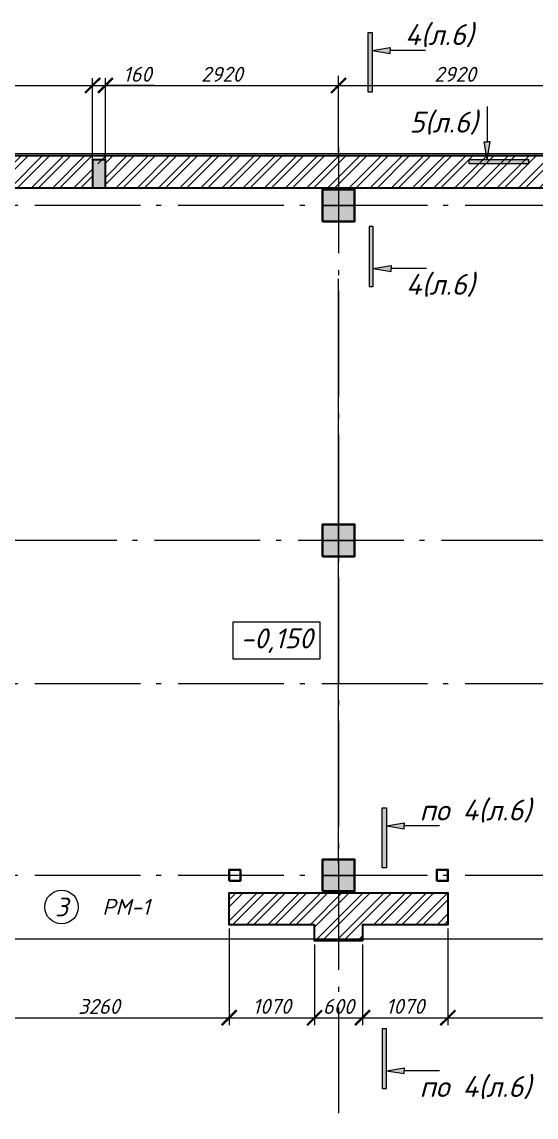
# Model space of a CAD drawing. Header units: millimetres. Extents: x -82276 to 69119, y 30132 to 86759.
# Drawn here: x -3087 to 3353, y 60424 to 74157 of the extents above; entities that cross this region are included whole.
import ezdxf
from ezdxf.enums import TextEntityAlignment as Align

# ---------------------------------------------------------------- set-up
doc = ezdxf.new("R2010")
doc.units = ezdxf.units.MM
doc.header["$MEASUREMENT"] = 0
doc.linetypes.add('Double Dashed', pattern=[1797.222233, 1325, -211.666656, 63.333344, -197.222233])
doc.layers.get('0').update_dxf_attribs({"lineweight": 5})
doc.layers.add('#Hatch', color=252, linetype='Continuous', lineweight=5, true_color=0x696969)
for name, color, linetype, lineweight in [('#Бетон', 10, 'Continuous', 35), ('#Выноски', 150, 'Continuous', 15), ('#стены наруж', 12, 'Continuous', 35), ('k_ Рамка', 7, 'Continuous', 50), ('колонны_Ном._пера__94', 252, 'Continuous', 5), ('колонны_Ном._пера__99', 7, 'Continuous', 40), ('оси_Ном._пера__96', 7, 'Continuous', 5), ('размеры', 7, 'Continuous', 5), ('текст_Ном._пера__1', 7, 'Continuous', 0), ('текст_Ном._пера__98', 7, 'Continuous', 35), ('чертеж', 7, 'Continuous', 5), ('штриховка_Ном._пера__93', 253, 'Continuous', 5)]:
    doc.layers.add(name, color=color, linetype=linetype, lineweight=lineweight)
doc.layers.add('колонны', color=7, linetype='Continuous')
doc.layers.add('оси', color=7, linetype='Continuous')
doc.styles.get("Standard").update_dxf_attribs({"font": 'isocpeui.ttf'})
doc.styles.add('STEP PR', font='isocpeui.ttf')
doc.styles.add('СГЕНЕРИР_СТИЛЬ_2', font='gost_2_304-81_type.ttf')
doc.dimstyles.new('SPDS', dxfattribs={"dimscale": 50, "dimtxt": 2.5, "dimasz": 2.5, "dimexe": 1.25, "dimexo": 0.625, "dimtad": 1, "dimdec": 0, "dimrnd": 0.001, "dimtxsty": 'STEP PR', "dimblk": 'ARCHTICK', "dimcen": 2.5, "dimdle": 2, "dimclrd": 256, "dimclre": 256, "dimclrt": 7, "dimadec": 0, "dimazin": 2, "dimtfac": 0.75, "dimtdec": 0, "dimtmove": 1, "dimatfit": 3, "dimfxl": 1, "dimtolj": 1, "dimarcsym": 1})

# ---------------------------------------------------------------- blocks, each defined once
blk = doc.blocks.new('Стандартный маркер сетки_16')
at = {"layer": 'оси_Ном._пера__96', "linetype": 'Double Dashed'}
blk.add_line((900, 0), (41068, 0), dxfattribs=at)
at = {"layer": 'оси_Ном._пера__96', "style": 'СГЕНЕРИР_СТИЛЬ_2'}
blk.add_attdef('AC_MarkerText_1', text='', height=350, rotation=180, dxfattribs=at).set_placement((-261, 270), align=Align.BOTTOM_LEFT)
blk = doc.blocks.new('Колонна_15_1', base_point=(22379, 71856))
at = {"layer": 'колонны_Ном._пера__94', "linetype": 'Continuous'}
blk.add_hatch(color=256, dxfattribs=at).paths.add_polyline_path([(22179, 71647), (22579, 71647), (22579, 72047), (22179, 72047)])
at = {"layer": 'колонны_Ном._пера__94', "color": 253, "lineweight": 5, "true_color": 0xa3a3a3}
for points in [[(22379, 72047), (22379, 71647)], [(22179, 71847), (22579, 71847)]]:
    blk.add_lwpolyline(points, dxfattribs=at)
at = {"layer": 'колонны_Ном._пера__99', "linetype": 'Continuous', "flags": 128}
blk.add_lwpolyline([(22179, 71647), (22579, 71647), (22579, 72047), (22179, 72047)], close=True, dxfattribs=at)
blk = doc.blocks.new('Стандартный маркер сетки_17')
at = {"layer": 'оси_Ном._пера__96', "linetype": 'Double Dashed'}
for q in [(0, 0), (20403, 0)]:
    blk.add_line((900, 0), q, dxfattribs=at)
at = {"layer": 'оси_Ном._пера__96', "style": 'СГЕНЕРИР_СТИЛЬ_2'}
blk.add_attdef('AC_MarkerText_1', text='', height=350, rotation=90, dxfattribs=at).set_placement((21973, -122), align=Align.BOTTOM_LEFT)
blk = doc.blocks.new('сердечник160х300')
at = {"layer": '#Hatch', "true_color": 0xe6e6e6}
h = blk.add_hatch(color=254, dxfattribs=at)
h.dxf.hatch_style = 1
h.paths.add_polyline_path([(80, 200), (-80, 200), (-80, -150), (80, -150)])
at = {"layer": '#Бетон'}
blk.add_lwpolyline([(80, -150), (80, 200), (-80, 200), (-80, -150)], close=True, dxfattribs=at)
blk = doc.blocks.new('_ArchTick')
at = {"color": 0, "linetype": 'ByBlock', "const_width": 0.15}
blk.add_lwpolyline([(-0.5, -0.5), (0.5, 0.5)], dxfattribs=at)
blk = doc.blocks.new('*D158')
at = {"layer": 'Defpoints', "color": 0, "transparency": 16777216}
for p in [(-3751, 62836), (-491, 62836), (-491, 61671)]:
    blk.add_point(p, dxfattribs=at)
at = {"layer": 'размеры', "lineweight": -2, "transparency": 16777216}
for p, q in [((-3751, 62789), (-3751, 61577)), ((-491, 62789), (-491, 61577)), ((-3901, 61671), (-341, 61671))]:
    blk.add_line(p, q, dxfattribs=at)
at = {"layer": 'размеры', "lineweight": -2, "transparency": 16777216, "xscale": 187.5, "yscale": 187.5, "zscale": 187.5, "rotation": 180}
blk.add_blockref('_ArchTick', (-3751, 61671), dxfattribs=at)
at = {"layer": 'размеры', "lineweight": -2, "transparency": 16777216, "xscale": 187.5, "yscale": 187.5, "zscale": 187.5}
blk.add_blockref('_ArchTick', (-491, 61671), dxfattribs=at)
at = {"layer": 'размеры', "color": 7, "transparency": 16777216, "insert": (-2121, 61812), "char_height": 187.5, "attachment_point": 5, "style": 'STEP PR'}
blk.add_mtext('\\A1;3260', dxfattribs=at)
blk = doc.blocks.new('*D159')
at = {"layer": 'Defpoints', "color": 0, "transparency": 16777216}
for p in [(-491, 62836), (579, 62636), (579, 61671)]:
    blk.add_point(p, dxfattribs=at)
at = {"layer": 'размеры', "lineweight": -2, "transparency": 16777216}
for p, q in [((-491, 62789), (-491, 61577)), ((579, 62589), (579, 61577)), ((-641, 61671), (729, 61671))]:
    blk.add_line(p, q, dxfattribs=at)
at = {"layer": 'размеры', "lineweight": -2, "transparency": 16777216, "xscale": 187.5, "yscale": 187.5, "zscale": 187.5, "rotation": 180}
blk.add_blockref('_ArchTick', (-491, 61671), dxfattribs=at)
at = {"layer": 'размеры', "lineweight": -2, "transparency": 16777216, "xscale": 187.5, "yscale": 187.5, "zscale": 187.5}
blk.add_blockref('_ArchTick', (579, 61671), dxfattribs=at)
at = {"layer": 'размеры', "color": 7, "transparency": 16777216, "insert": (44, 61813), "char_height": 187.5, "attachment_point": 5, "style": 'STEP PR'}
blk.add_mtext('\\A1;1070', dxfattribs=at)
blk = doc.blocks.new('*D160')
at = {"layer": 'Defpoints', "color": 0, "transparency": 16777216}
for p in [(579, 62636), (1179, 62636), (1179, 61671)]:
    blk.add_point(p, dxfattribs=at)
at = {"layer": 'размеры', "lineweight": -2, "transparency": 16777216}
for p, q in [((579, 62589), (579, 61577)), ((1179, 62589), (1179, 61577)), ((429, 61671), (1329, 61671))]:
    blk.add_line(p, q, dxfattribs=at)
at = {"layer": 'размеры', "lineweight": -2, "transparency": 16777216, "xscale": 187.5, "yscale": 187.5, "zscale": 187.5, "rotation": 180}
blk.add_blockref('_ArchTick', (579, 61671), dxfattribs=at)
at = {"layer": 'размеры', "lineweight": -2, "transparency": 16777216, "xscale": 187.5, "yscale": 187.5, "zscale": 187.5}
blk.add_blockref('_ArchTick', (1179, 61671), dxfattribs=at)
at = {"layer": 'размеры', "color": 7, "transparency": 16777216, "insert": (879, 61812), "char_height": 187.5, "attachment_point": 5, "style": 'STEP PR'}
blk.add_mtext('\\A1;600', dxfattribs=at)
blk = doc.blocks.new('*D161')
at = {"layer": 'Defpoints', "color": 0, "transparency": 16777216}
for p in [(2249, 62836), (1179, 62636), (2249, 61671)]:
    blk.add_point(p, dxfattribs=at)
at = {"layer": 'размеры', "lineweight": -2, "transparency": 16777216}
for p, q in [((2249, 62789), (2249, 61577)), ((1179, 62589), (1179, 61577)), ((1029, 61671), (2399, 61671))]:
    blk.add_line(p, q, dxfattribs=at)
at = {"layer": 'размеры', "lineweight": -2, "transparency": 16777216, "xscale": 187.5, "yscale": 187.5, "zscale": 187.5, "rotation": 180}
blk.add_blockref('_ArchTick', (1179, 61671), dxfattribs=at)
at = {"layer": 'размеры', "lineweight": -2, "transparency": 16777216, "xscale": 187.5, "yscale": 187.5, "zscale": 187.5}
blk.add_blockref('_ArchTick', (2249, 61671), dxfattribs=at)
at = {"layer": 'размеры', "color": 7, "transparency": 16777216, "insert": (1714, 61813), "char_height": 187.5, "attachment_point": 5, "style": 'STEP PR'}
blk.add_mtext('\\A1;1070', dxfattribs=at)
blk = doc.blocks.new('*D162')
at = {"layer": 'Defpoints', "color": 0, "transparency": 16777216}
for p in [(2249, 62836), (5509, 62836), (5509, 61671)]:
    blk.add_point(p, dxfattribs=at)
at = {"layer": 'размеры', "lineweight": -2, "transparency": 16777216}
for p, q in [((2249, 62789), (2249, 61577)), ((5509, 62789), (5509, 61577)), ((2099, 61671), (5659, 61671))]:
    blk.add_line(p, q, dxfattribs=at)
at = {"layer": 'размеры', "lineweight": -2, "transparency": 16777216, "xscale": 187.5, "yscale": 187.5, "zscale": 187.5, "rotation": 180}
blk.add_blockref('_ArchTick', (2249, 61671), dxfattribs=at)
at = {"layer": 'размеры', "lineweight": -2, "transparency": 16777216, "xscale": 187.5, "yscale": 187.5, "zscale": 187.5}
blk.add_blockref('_ArchTick', (5509, 61671), dxfattribs=at)
at = {"layer": 'размеры', "color": 7, "transparency": 16777216, "insert": (3879, 61812), "char_height": 187.5, "attachment_point": 5, "style": 'STEP PR'}
blk.add_mtext('\\A1;3260', dxfattribs=at)
blk = doc.blocks.new('*D208')
at = {"layer": 'Defpoints', "color": 0, "transparency": 16777216}
for p in [(-2201, 73360), (-5121, 72475), (-2201, 72376)]:
    blk.add_point(p, dxfattribs=at)
at = {"layer": 'размеры', "lineweight": -2, "transparency": 16777216}
for p, q in [((-5271, 73360), (-2051, 73360)), ((-5121, 72522), (-5121, 73453)), ((-2201, 72423), (-2201, 73453))]:
    blk.add_line(p, q, dxfattribs=at)
at = {"layer": 'размеры', "lineweight": -2, "transparency": 16777216, "xscale": 187.5, "yscale": 187.5, "zscale": 187.5, "rotation": 180}
blk.add_blockref('_ArchTick', (-5121, 73360), dxfattribs=at)
at = {"layer": 'размеры', "lineweight": -2, "transparency": 16777216, "xscale": 187.5, "yscale": 187.5, "zscale": 187.5}
blk.add_blockref('_ArchTick', (-2201, 73360), dxfattribs=at)
at = {"layer": 'размеры', "color": 7, "transparency": 16777216, "insert": (-3661, 73500), "char_height": 187.5, "attachment_point": 5, "style": 'STEP PR'}
blk.add_mtext('\\A1;2920', dxfattribs=at)
blk = doc.blocks.new('*D209')
at = {"layer": 'Defpoints', "color": 0, "transparency": 16777216}
for p in [(-2041, 73360), (-2201, 72376), (-2041, 72376)]:
    blk.add_point(p, dxfattribs=at)
at = {"layer": 'размеры', "lineweight": -2, "transparency": 16777216}
for p, q in [((-2351, 73360), (-1891, 73360)), ((-2201, 72423), (-2201, 73453)), ((-2041, 72423), (-2041, 73453)), ((-1431, 73360), (-2041, 73360))]:
    blk.add_line(p, q, dxfattribs=at)
at = {"layer": 'размеры', "lineweight": -2, "transparency": 16777216, "xscale": 187.5, "yscale": 187.5, "zscale": 187.5, "rotation": 180}
blk.add_blockref('_ArchTick', (-2201, 73360), dxfattribs=at)
at = {"layer": 'размеры', "lineweight": -2, "transparency": 16777216, "xscale": 187.5, "yscale": 187.5, "zscale": 187.5}
blk.add_blockref('_ArchTick', (-2041, 73360), dxfattribs=at)
at = {"layer": 'размеры', "color": 7, "transparency": 16777216, "insert": (-1640, 73500), "char_height": 187.5, "attachment_point": 5, "style": 'STEP PR'}
blk.add_mtext('\\A1;160', dxfattribs=at)
blk = doc.blocks.new('*D210')
at = {"layer": 'Defpoints', "color": 0, "transparency": 16777216}
for p in [(879, 73360), (-2041, 72376), (879, 72475)]:
    blk.add_point(p, dxfattribs=at)
at = {"layer": 'размеры', "lineweight": -2, "transparency": 16777216}
for p, q in [((-2191, 73360), (1029, 73360)), ((-2041, 72423), (-2041, 73453)), ((879, 72522), (879, 73453))]:
    blk.add_line(p, q, dxfattribs=at)
at = {"layer": 'размеры', "lineweight": -2, "transparency": 16777216, "xscale": 187.5, "yscale": 187.5, "zscale": 187.5, "rotation": 180}
blk.add_blockref('_ArchTick', (-2041, 73360), dxfattribs=at)
at = {"layer": 'размеры', "lineweight": -2, "transparency": 16777216, "xscale": 187.5, "yscale": 187.5, "zscale": 187.5}
blk.add_blockref('_ArchTick', (879, 73360), dxfattribs=at)
at = {"layer": 'размеры', "color": 7, "transparency": 16777216, "insert": (-581, 73500), "char_height": 187.5, "attachment_point": 5, "style": 'STEP PR'}
blk.add_mtext('\\A1;2920', dxfattribs=at)
blk = doc.blocks.new('*D211')
at = {"layer": 'Defpoints', "color": 0, "transparency": 16777216}
for p in [(3799, 73360), (879, 72475), (3799, 72376)]:
    blk.add_point(p, dxfattribs=at)
at = {"layer": 'размеры', "lineweight": -2, "transparency": 16777216}
for p, q in [((729, 73360), (3949, 73360)), ((879, 72522), (879, 73453)), ((3799, 72423), (3799, 73453))]:
    blk.add_line(p, q, dxfattribs=at)
at = {"layer": 'размеры', "lineweight": -2, "transparency": 16777216, "xscale": 187.5, "yscale": 187.5, "zscale": 187.5, "rotation": 180}
blk.add_blockref('_ArchTick', (879, 73360), dxfattribs=at)
at = {"layer": 'размеры', "lineweight": -2, "transparency": 16777216, "xscale": 187.5, "yscale": 187.5, "zscale": 187.5}
blk.add_blockref('_ArchTick', (3799, 73360), dxfattribs=at)
at = {"layer": 'размеры', "color": 7, "transparency": 16777216, "insert": (2339, 73500), "char_height": 187.5, "attachment_point": 5, "style": 'STEP PR'}
blk.add_mtext('\\A1;2920', dxfattribs=at)
blk = doc.blocks.new('*U270')
at = {"color": 0, "linetype": 'ByBlock', "lineweight": -2}
blk.add_circle((0, 0), 6, dxfattribs=at)
blk.add_attdef('Узел', text='', height=4, dxfattribs=at).set_placement((0, 0), align=Align.MIDDLE_CENTER)
blk = doc.blocks.new('*U272')
at = {"linetype": 'ByBlock', "ltscale": 100}
h = blk.add_hatch(color=256, dxfattribs=at)
h.dxf.hatch_style = 1
h.paths.add_polyline_path([(35, 1000), (-35, 1000), (-35, 0), (35, 0)])
h = blk.add_hatch(color=256, dxfattribs=at)
h.dxf.hatch_style = 1
h.paths.add_polyline_path([(335, 750), (335, 700), (335, 650), (35, 700)])
for p, q in [((-35, 1000), (35, 1000)), ((-35, 0), (-35, 1000)), ((35, 1000), (35, 0)), ((35, 700), (335, 750)), ((335, 750), (335, 700)), ((35, 700), (335, 650)), ((335, 650), (335, 700)), ((35, 0), (-35, 0))]:
    blk.add_line(p, q, dxfattribs=at)
at = {"linetype": 'ByBlock', "ltscale": 100, "extrusion": (0, 1, 0), "elevation": 700}
blk.add_lwpolyline([(-925, 0), (-335, 0)], dxfattribs=at)
at = {"ltscale": 100, "style": 'STEP PR'}
blk.add_attdef('Nv', text='', height=350, dxfattribs=at).set_placement((781, 790), align=Align.RIGHT)
blk = doc.blocks.new('*U276')
at = {"linetype": 'ByBlock', "ltscale": 100}
h = blk.add_hatch(color=256, dxfattribs=at)
h.dxf.hatch_style = 1
h.paths.add_polyline_path([(35, 0), (-35, 0), (-35, -1000), (35, -1000)])
h = blk.add_hatch(color=256, dxfattribs=at)
h.dxf.hatch_style = 1
h.paths.add_polyline_path([(335, -750), (335, -700), (335, -650), (35, -700)])
for p, q in [((35, 0), (-35, 0)), ((-35, 0), (-35, -1000)), ((35, -1000), (35, 0)), ((35, -700), (335, -650)), ((35, -700), (335, -750)), ((335, -650), (335, -700)), ((335, -750), (335, -700)), ((-35, -1000), (35, -1000))]:
    blk.add_line(p, q, dxfattribs=at)
at = {"linetype": 'ByBlock', "ltscale": 100, "extrusion": (0, -1, 0), "elevation": 700}
blk.add_lwpolyline([(925, 0), (335, 0)], dxfattribs=at)
at = {"ltscale": 100, "style": 'STEP PR'}
blk.add_attdef('Nv', text='', height=350, dxfattribs=at).set_placement((781, -1140), align=Align.RIGHT)
blk = doc.blocks.new('*U275')
at = {"ltscale": 100}
h = blk.add_hatch(color=256, dxfattribs=at)
h.dxf.hatch_style = 1
h.paths.add_polyline_path([(-85, 1070), (-35, 1070), (15, 1070), (-35, 770)])
h = blk.add_hatch(color=256, dxfattribs=at)
h.dxf.hatch_style = 1
h.paths.add_polyline_path([(665, 700), (665, 770), (-335, 770), (-335, 700)])
at = {"linetype": 'Continuous', "ltscale": 100}
for p, q in [((-85, 1070), (-35, 1070)), ((-35, 770), (-85, 1070)), ((-35, 770), (15, 1070)), ((15, 1070), (-35, 1070)), ((-335, 700), (-335, 770)), ((-335, 770), (665, 770)), ((665, 700), (-335, 700))]:
    blk.add_line(p, q, dxfattribs=at)
at = {"linetype": 'Continuous', "ltscale": 100, "extrusion": (-1, -1e-16, 0), "elevation": 35}
blk.add_lwpolyline([(-1660, 0), (-1070, 0)], dxfattribs=at)
at = {"linetype": 'Continuous', "ltscale": 100}
blk.add_lwpolyline([(665, 700), (665, 770)], dxfattribs=at)
at = {"ltscale": 100, "style": 'STEP PR'}
blk.add_attdef('Nh', text='', height=350, dxfattribs=at).set_placement((-192, 1222), align=Align.RIGHT)
blk = doc.blocks.new('*U273')
at = {"linetype": 'ByBlock', "ltscale": 100}
h = blk.add_hatch(color=256, dxfattribs=at)
h.dxf.hatch_style = 1
h.paths.add_polyline_path([(35, 0), (-35, 0), (-35, -1000), (35, -1000)])
h = blk.add_hatch(color=256, dxfattribs=at)
h.dxf.hatch_style = 1
h.paths.add_polyline_path([(335, -750), (335, -700), (335, -650), (35, -700)])
for p, q in [((35, 0), (-35, 0)), ((-35, 0), (-35, -1000)), ((35, -1000), (35, 0)), ((35, -700), (335, -650)), ((35, -700), (335, -750)), ((335, -650), (335, -700)), ((335, -750), (335, -700)), ((-35, -1000), (35, -1000))]:
    blk.add_line(p, q, dxfattribs=at)
at = {"linetype": 'ByBlock', "ltscale": 100, "extrusion": (0, -1, 0), "elevation": 700}
blk.add_lwpolyline([(925, 0), (335, 0)], dxfattribs=at)
at = {"ltscale": 100, "style": 'STEP PR'}
blk.add_attdef('Nv', text='', height=350, dxfattribs=at).set_placement((781, -1140), align=Align.RIGHT)

msp = doc.modelspace()

# ---------------------------------------------------------------- hatches: boundary and pattern name
at = {"layer": '#Hatch'}
h = msp.add_hatch(dxfattribs=at)
h.set_pattern_fill('ANSI32', color=256, scale=500)
h.paths.add_polyline_path([(-14621, 72475.3), (-14921, 72475.3), (-14921, 72075.7), (-14621, 72075.7), (-14621, 72190.3)])
h.paths.add_polyline_path([(-11271, 72075.7), (-11121, 72075.7), (-11121, 72357.1), (-11121, 72475.4), (-11721, 72475.3), (-11721, 72455.3), (-11771, 72455.3), (-11771, 72475.3), (-12471, 72475.3), (-12471, 72452.9), (-12521, 72452.9), (-12521, 72475.3), (-14621, 72475.3), (-14621, 72190.3), (-14621, 72075.7)])
h.paths.add_polyline_path([(22599, 68935.7), (22899, 68935.7), (22899, 68775.7), (22599, 68775.7), (22599, 66355.7), (22999, 66355.7), (22999, 71855.7), (22599, 71855.7)])
h.paths.add_polyline_path([(9959, 72375.7), (9959, 72075.7), (19299, 72075.7), (19299, 72375.7), (19459, 72375.7), (19459, 72075.7), (22599, 72075.7), (22599, 71855.7), (22999, 71855.7), (22999, 72475.7), (-11121, 72475.4), (-11121, 72357.1), (-11121, 72075.7), (-2201, 72075.7), (-2201, 72375.7), (-2041, 72375.7), (-2041, 72075.7), (3799, 72075.7), (3799, 72375.7), (3959, 72375.7), (3959, 72075.7), (9799, 72075.7), (9799, 72375.7)])
h = msp.add_hatch(dxfattribs=at)
h.set_pattern_fill('ANSI32', color=256, scale=500)
h.paths.add_polyline_path([(2249, 62835.7), (2249, 63235.7), (879, 63235.7), (879, 62655.7), (1179, 62655.7), (1179, 62835.7)])
h.paths.add_polyline_path([(-491, 63235.7), (-491, 62835.7), (579, 62835.7), (579, 62655.7), (879, 62655.7), (879, 63235.7)])

# ---------------------------------------------------------------- linework, layer by layer
at = {"layer": '#стены наруж'}
for points in [[(22999, 66355.7), (22999, 72475.7), (-14921, 72475.3), (-14921, 72075.7), (-11271, 72075.7)], [(-11271, 72075.7), (22599, 72075.7), (22599, 66355.7)], [(1179, 62835.7), (1179, 62835.7), (1179, 62635.7), (579, 62635.7), (579, 62835.7), (-491, 62835.7), (-491, 63235.7), (2249, 63235.7), (2249, 62835.7), (1179, 62835.7)]]:
    msp.add_lwpolyline(points, dxfattribs=at)
at = {"layer": 'колонны_Ном._пера__99', "linetype": 'Continuous', "flags": 128}
for points in [[(-491, 63385.7), (-351, 63385.7), (-351, 63525.7), (-491, 63525.7)], [(2109, 63385.7), (2249, 63385.7), (2249, 63525.7), (2109, 63525.7)]]:
    msp.add_lwpolyline(points, close=True, dxfattribs=at)
at = {"layer": 'оси_Ном._пера__96', "linetype": 'Double Dashed'}
for p, q in [((25356.7, 71855.7), (-47497.5, 71855.7)), ((25356.7, 65855.7), (-47112.2, 65855.7)), ((25356.7, 63455.7), (-47112.2, 63455.7))]:
    msp.add_line(p, q, dxfattribs=at)
at = {"layer": 'текст_Ном._пера__98', "linetype": 'Continuous', "lineweight": 5, "flags": 128}
msp.add_lwpolyline([(-441.3, 66632.6), (645.2, 66632.6), (645.2, 66164.4), (-441.3, 66164.4)], close=True, dxfattribs=at)
at = {"layer": 'чертеж', "color": 5, "lineweight": 0}
msp.add_lwpolyline([(-14921, 69540.5), (-14921, 72504.6), (23029, 72505.9), (23029, 56585.7), (15720.8, 56585.7), (15720.6, 62655.7), (-14921, 62655.7), (-14921, 69540.5)], dxfattribs=at)
at = {"layer": 'штриховка_Ном._пера__93'}
msp.add_lwpolyline([(879, 63605.7), (879, 70934.5)], dxfattribs=at)

# ---------------------------------------------------------------- block references
at = {"layer": '#Выноски'}
ref = msp.add_blockref('*U272', (1274.7, 73274.1), dxfattribs=dict(at, xscale=0.75, yscale=0.75, zscale=0.75))
ref.add_attrib('Nv', '4(л.6)', dxfattribs={"layer": '0', "ltscale": 100, "height": 262.5, "style": 'STEP PR'}).set_placement((2570.9, 73866.6), align=Align.RIGHT)
at = {"layer": '#Выноски', "xscale": 0.75, "yscale": 0.75, "zscale": 0.75}
msp.add_blockref('*U275', (2765.2, 71852.1), dxfattribs=at).add_auto_attribs({'Nh': '5(л.6)'})
at = {"layer": '#Выноски'}
ref = msp.add_blockref('*U276', (1287.1, 71589.9), dxfattribs=dict(at, xscale=0.75, yscale=0.75, zscale=0.75))
ref.add_attrib('Nv', '4(л.6)', dxfattribs={"layer": '0', "ltscale": 100, "height": 262.5, "style": 'STEP PR'}).set_placement((2583.4, 70734.9), align=Align.RIGHT)
ref = msp.add_blockref('*U272', (1451.8, 63550.6), dxfattribs=dict(at, xscale=0.75, yscale=0.75, zscale=0.75))
ref.add_attrib('Nv', 'по 4(л.6)', dxfattribs={"layer": '0', "ltscale": 100, "height": 262.5, "style": 'STEP PR'}).set_placement((3291.7, 64143.1), align=Align.RIGHT)
ref = msp.add_blockref('*U273', (1451.8, 61531.6), dxfattribs=dict(at, xscale=0.75, yscale=0.75, zscale=0.75))
ref.add_attrib('Nv', 'по 4(л.6)', dxfattribs={"layer": '0', "ltscale": 100, "height": 262.5, "style": 'STEP PR'}).set_placement((3291.7, 60676.5), align=Align.RIGHT)
at = {"layer": 'колонны'}
for p in [(879, 71864.6), (879, 67664.6), (879, 63464.6)]:
    msp.add_blockref('Колонна_15_1', p, dxfattribs=at)
at = {"layer": 'оси', "color": 251, "lineweight": 5, "zscale": 1000, "rotation": 270}
msp.add_blockref('Стандартный маркер сетки_17', (879, 73481.1), dxfattribs=at)
at = {"layer": 'оси', "color": 251, "linetype": 'Continuous', "lineweight": 5, "zscale": 1000, "rotation": 180}
msp.add_blockref('Стандартный маркер сетки_16', (25960.5, 67655.7), dxfattribs=at)
at = {"layer": 'размеры'}
msp.add_blockref('сердечник160х300', (-2121, 72225.7), dxfattribs=at)
ref = msp.add_blockref('*U270', (-2590.6, 63058.6), dxfattribs=dict(at, xscale=35, yscale=35, zscale=35))
ref.add_attrib('Узел', '3', dxfattribs={"layer": '0', "color": 0, "linetype": 'ByBlock', "lineweight": -2, "height": 233.3}).set_placement((-2590.6, 63058.6), align=Align.MIDDLE_CENTER)

# ---------------------------------------------------------------- texts
at = {"layer": 'k_ Рамка', "color": 7, "style": 'STEP PR'}
msp.add_text('РМ-1', height=200, dxfattribs=at).set_placement((-2080.6, 62960))
at = {"layer": 'текст_Ном._пера__1', "linetype": 'Continuous', "insert": (-348.5, 66243.5), "char_height": 250, "width": 1085.646, "attachment_point": 7, "style": 'STEP PR'}
msp.add_mtext('-0,150', dxfattribs=at)

# ---------------------------------------------------------------- dimensions: what is measured, and where the dimension line sits
at = {"layer": 'размеры'}
for base, p1, p2, picture, middle in [((-2201, 73359.6), (-5121, 72475.4), (-2201, 72375.7), '*D208', (-3661, 73500.3)), ((879, 73359.6), (-2041, 72375.7), (879, 72475.5), '*D210', (-581, 73500.3)), ((3799, 73359.6), (879, 72475.5), (3799, 72375.7), '*D211', (2339, 73500.3)), ((-491, 61671), (-3751, 62835.7), (-491, 62835.7), '*D158', (-2121, 61811.6)), ((579, 61671), (-491, 62835.7), (579, 62635.7), '*D159', (44, 61812.8)), ((2249, 61671), (1179, 62635.7), (2249, 62835.7), '*D161', (1714, 61812.8)), ((5508.7, 61671), (2249, 62835.7), (5508.7, 62835.7), '*D162', (3878.8, 61811.6)), ((1179, 61671), (579, 62635.7), (1179, 62635.7), '*D160', (879, 61811.6))]:
    dim = msp.add_linear_dim(base=base, p1=p1, p2=p2, dimstyle='SPDS', override={"dimscale": 75, "dimtxsty": 'STEP PR'}, dxfattribs=at)
    dim.commit()
    dim.dimension.update_dxf_attribs({"geometry": picture, "text_midpoint": middle})
dim = msp.add_linear_dim(base=(-2041, 73359.6), p1=(-2201, 72375.7), p2=(-2041, 72375.7), dimstyle='SPDS', override={"dimscale": 75, "dimtxsty": 'STEP PR'}, dxfattribs=at)
dim.commit()
dim.dimension.update_dxf_attribs({"geometry": '*D209', "text_midpoint": (-1639.8, 73359.6), "dimtype": 160})

doc.saveas('drawing.dxf')
